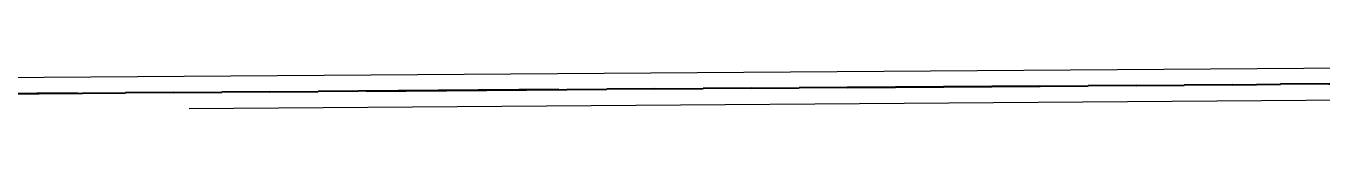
# Model space of a CAD drawing. Header units: feet. Extents: x 919634 to 928945, y 707022 to 708026.
# Drawn here: x 920137.94 to 920164.87, y 707536.01 to 707536.85 of the extents above; entities that cross this region are included whole.
import ezdxf

# ---------------------------------------------------------------- set-up
doc = ezdxf.new("R2010")
doc.units = ezdxf.units.FT
doc.header["$LTSCALE"] = 20
doc.header["$MEASUREMENT"] = 0
doc.linetypes.add('Site Plan$0$PHANTOM2', pattern=[1.25, 0.625, -0.125, 0.125, -0.125, 0.125, -0.125])
doc.layers.add('-u-site-xref', color=7, linetype='Continuous')
doc.layers.add('Site Plan$0$-u-site-bldg_interior', color=252, linetype='Continuous')
doc.layers.add('Site Plan$0$SP-LOT LINES', color=252, linetype='Site Plan$0$PHANTOM2', lineweight=40)
doc.layers.get('-u-site-xref').off()

# ---------------------------------------------------------------- blocks, each defined once
blk = doc.blocks.new('Site Plan')
at = {"layer": 'Site Plan$0$-u-site-bldg_interior'}
for p, q in [((920132.3390128767, 707536.5356860041), (920176.0045162804, 707536.8544183333)), ((920141.3281081727, 707535.9346172112), (920167.5415513132, 707536.1259598302))]:
    blk.add_line(p, q, dxfattribs=at)
at = {"layer": 'Site Plan$0$SP-LOT LINES', "ltscale": 0.4}
for p, q in [((920209.0061168041, 707536.7619684736), (920115.0086209278, 707536.0758423911)), ((920115.0086209278, 707536.0758423911), (920209.0061168041, 707536.7619684736))]:
    blk.add_line(p, q, dxfattribs=at)

msp = doc.modelspace()

# ---------------------------------------------------------------- block references
at = {"layer": '-u-site-xref'}
msp.add_blockref('Site Plan', (0, 0), dxfattribs=at)

doc.saveas('drawing.dxf')
